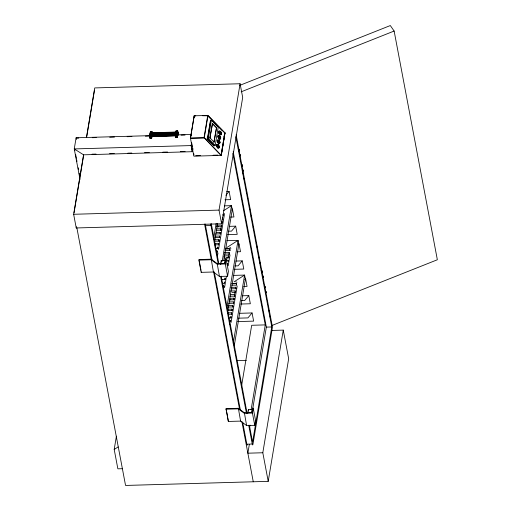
<?xml version="1.0" encoding="UTF-8"?>
<svg xmlns="http://www.w3.org/2000/svg" width="511" height="511" viewBox="0 0 511 511"><rect width="100%" height="100%" fill="white"/><g stroke="black" fill="none" stroke-linecap="round" stroke-linejoin="round"><path stroke-width="0.77" d="M149.819 136.399L149.979 135.364M149.883 136.463L149.959 135.881M150.266 134.157L150.24 133.939M150.406 133.333L150.24 133.825L150.458 132.553M150.419 133.192L150.298 132.087L151.697 132.049M177.068 135.236L177.081 135.549M177.17 134.942L177.279 133.85M171.159 133.901L177.215 133.639L177.26 133.965M177.362 133.793L177.323 134.023M177.438 133.377L177.336 133.505M151.863 133.428L177.483 132.694L177.477 133.058L177.489 132.624M177.553 132.643L177.656 131.64M150.234 138.302C147.679 135.409 152.661 134.674 151.716 138.027M218.076 148.043L216.862 146.465L216.779 145.124M218.593 143.425L217.316 140.653M220.324 134.54L219.104 132.969L218.951 131.57M219.481 142.869L219.494 142.543M217.961 136.769C218.095 137.05 219.839 140.282 220.235 138.085M150.451 133.045L151.543 132.988M177.151 134.795L177.208 134.642M177.47 133.218L177.4 133.486M217.935 248.41L217.743 246.973L217.884 248.55L215.546 248.474M218.389 243.332L218.453 244.897L218.389 243.332L215.169 243.415M218.964 239.678L219.066 241.249L218.995 239.691L214.179 239.819M219.602 236.044L219.704 237.615L219.602 236.044L215.585 236.152M220.215 232.396L220.279 233.961L220.215 232.396L216.191 232.505M220.784 228.749L220.924 230.327L220.822 228.756L216.798 228.858M224.495 283.12C223.875 279.568 225.364 285.151 222.905 283.171M225.102 279.479L224.949 278.048L225.051 279.619L221.915 279.568M223.914 257.889C230.895 259.703 230.237 254.018 223.78 256.305M229.171 252.523L229.305 254.101L229.203 252.536L224.386 252.664M229.809 248.889L229.912 250.46L229.809 248.889L225.792 248.998M231.055 317.842L230.863 316.405L231.004 317.983L228.666 317.906M231.47 312.758L231.611 314.335L231.509 312.764L227.491 312.873M232.083 309.11L232.179 310.682L232.115 309.123L227.299 309.251M232.69 305.469L232.824 307.047L232.722 305.476L227.906 305.604M235.156 290.893L235.22 292.458L235.156 290.893L230.34 291.027M235.731 287.239L235.865 288.824L235.731 287.239L230.946 287.38M236.529 285.036L236.338 283.599L236.472 285.176L231.745 285.17M150.445 133.103L150.323 133.448M177.24 134.604L177.266 134.054M177.573 132.081L177.585 132.528M150.042 135.651L76.113 137.778L74.255 148.925L80.023 179.425M86.474 137.37L94.72 87.924L240.1 83.747L242.687 97.429L221.614 223.786L76.235 227.963L73.648 214.281L83.6 154.635M74.038 212.832L83.606 155.44M86.755 136.571L94.49 90.192M76.235 227.963L76.446 226.724M151.678 135.198L151.671 138.264C147.973 140.244 150.017 130.401 150.86 131.908M149.755 137.133L150.604 131.646M150.023 136.009L150.208 137.12L150.023 136.009L175.503 135.274L175.42 134.629L177.049 134.585L177.464 136.788M150.796 132.279L150.732 131.723M149.915 137.101L151.199 137.063M150.042 138.309L150.151 137.6M150.343 137.612L150.483 137.836M150.956 135.977L150.93 137.101L150.956 135.977L151.052 136.488M151.55 132.253L151.997 131.608L152.157 132.432M151.007 136.348L151.767 131.614M151.997 131.608L151.23 136.258L151.403 138.123M151.179 138.104L150.464 138.123C152.316 138.079 149.257 138.494 150.253 136.871M149.742 137.108L151.384 137.089L151.978 132.406M151.384 137.089L151.454 136.648L149.806 136.661M151.492 137.97L151.786 136.169M122.614 468.689L117.862 468.823L114.196 449.425L116.406 436.177M176.64 131.704L176.046 130.886C176.129 132.579 173.529 138.494 177.349 137.497L178.058 133.25L177.675 130.842L177.285 131.123L177.394 131.678L177.834 131.666L177.061 136.322L175.42 136.341L176.295 130.963M176.87 137.28L176.142 137.433L175.701 135.243L175.886 136.354M176.474 131.512L176.41 130.963M175.592 136.335L176.915 136.181M175.912 136.207L175.912 137.542L175.618 136.188L177.323 136.258L177.381 135.913L175.484 135.894L175.337 135.102M175.72 137.542L175.829 136.833M175.976 137.235L176.033 136.891L176.48 137.223M176.142 137.433L176.11 137.076L176.857 137.338M176.576 135.587L177.445 130.848L176.608 136.335L176.634 135.217L176.729 135.728L175.445 135.696L175.414 134.636M177.643 132.343L177.675 130.842M177.349 137.497L176.978 135.057L175.586 135.179M177.164 136.098L177.24 136.692M177.464 135.402L177.266 135.524M175.714 136.974L177.228 136.859L176.665 137.216M177.687 133.984L177.63 134.495M177.228 136.859L177.004 137.044M177.573 134.84L177.573 133.639M177.879 133.314L177.854 132.707M177.649 135.734L178.039 135.019L177.553 133.741M190.437 138.079L194.154 115.78L207.996 115.486L224.981 132.879L221.301 155.382L193.854 156.168L190.437 138.079L204.279 137.785L221.301 155.382M191.171 135.741L191.433 134.169M191.599 142.595L191.171 145.584L192.257 151.307L192.768 148.228M192.264 151.697L191.108 145.571L74.255 148.925L83.568 154.82L192.264 151.697L192.513 150.208M204.023 137.689L207.741 115.39M221.289 153.849L221.033 155.389L204.093 137.702M207.753 115.78L202.497 115.742M204.279 137.785L207.996 115.486M207.389 138.864L210.417 120.711L211.388 120.219L218.229 127.207L215.201 145.367L214.23 145.852L207.389 138.864L208.36 138.372L211.388 120.219M210.634 120.602L207.607 138.756L214.448 145.744M212.474 123.502L209.912 138.021L212.474 123.502L216.53 127.641L213.968 142.16L216.53 127.641M218.446 133.211L218.708 131.666M198.888 260.099L198.983 259.543L211.209 259.192L217.226 263.644L224.565 263.433L225.274 259.16L226.092 259.134L228.411 271.386L227.599 276.215L219.449 276.451L213.432 271.999L201.2 272.35L198.888 260.099L211.113 259.748L217.137 264.2L225.287 263.963L226.092 259.134M201.2 272.35L201.296 271.795M223.505 140.123L223.767 138.551M224.029 136.986L224.291 135.421M224.68 133.071L225.019 133.084M221.544 152.316L221.8 150.777M222.055 149.238L222.311 147.698M222.572 146.165L222.828 144.626M223.083 143.086L223.339 141.547M223.594 140.014L223.85 138.475M224.105 136.935L224.367 135.396M221.206 155.076L224.929 132.777M221.263 155.178L224.981 132.879M213.815 237.5L216.166 223.403M221.614 223.786L219.034 210.104L240.1 83.747M211.209 259.192L213.432 271.999L213.521 271.443M214.326 243.147L217.59 223.569M220.809 229.062L221.18 226.878M217.373 256.656L217.98 253.015M218.587 249.368L224.361 214.741L224.188 213.349M217.226 263.644L219.449 276.451M220.605 264.161L221.225 260.444L225.3 260.329L225.274 259.16M220.822 264.142L221.033 262.878M222.202 261.249L231.477 205.652L224.303 205.856M223.761 260.636L232.25 209.734L231.477 205.652L223.575 210.704M224.802 263.299L225.051 261.811M228.347 257.946L228.954 254.299M224.54 287.725L226.367 276.79M228.187 265.854L230.007 254.925M226.801 307.711L238.037 240.368L226.878 240.687M227.708 311.014L238.803 244.45L238.037 240.368L226.846 247.522M234.294 296.31L234.907 292.662M231.1 322.441L237.181 285.994M233.233 343.213L244.597 275.084L233.438 275.403M234.268 345.73L245.363 279.166L244.597 275.084L234.064 281.817M226.041 409.202L226.13 408.647L238.362 408.295L244.379 412.741L251.719 412.53L252.428 408.257L253.245 408.238L255.557 420.489L254.753 425.318L246.602 425.554L240.585 421.102L228.353 421.454L226.041 409.202L238.267 408.851L244.284 413.303L252.44 413.067L253.245 408.238M228.353 421.454L226.852 412.473M241.594 385.741L251.68 325.283L265.266 324.894L232.837 153.268M238.362 408.295L240.585 421.102L240.675 420.547M244.379 412.741L246.602 425.554M247.758 413.265L248.378 409.547L252.453 409.432M251.125 409.688L265.266 324.894M251.955 412.403L252.428 408.257M249.617 427.439L250.007 425.088M252.626 409.413L266.346 327.123L233.201 151.69M249.311 444.544L247.867 453.193L262.814 452.759L283.26 330.119L271.462 330.457M235.82 136.654L271.782 326.963L252.568 442.168L249.464 425.727M76.848 227.714L125.553 485.45L268.211 481.349L288.664 358.709L283.26 330.119M234.511 294.534L234.651 296.112L234.549 294.54L230.531 294.649M177.489 132.7L175.196 132.873M221.429 225.108L221.531 226.68L221.429 225.108L216.613 225.236M228.558 256.171L228.698 257.748M233.904 298.175L234.038 299.759L233.942 298.188L229.918 298.29M233.329 301.829L233.431 303.4L233.329 301.829L229.311 301.937M225.888 195.298L229.12 191.446L230.665 199.616L224.993 199.782M227.574 234.613L237.225 234.332L235.68 226.162L231.528 231.113L228.34 231.202M234.134 269.329L243.785 269.048L242.24 260.878L238.088 265.829L234.9 265.918M240.694 304.039L250.345 303.764L248.8 295.594L244.648 300.545L241.46 300.634M237.602 321.585L253.622 321.125L252.083 312.956L247.924 317.899L238.369 318.174M231.643 210.123L232.25 209.734M238.203 244.839L238.803 244.45M244.763 279.555L245.363 279.166M114.196 449.425L118.137 446.94M219.391 131.538L219.871 131.57M218.203 136.028L218.063 136.194M218.906 136.137L219.391 136.258M219.577 139.005L220.139 138.66M218.433 140.832L218.382 140.487M217.52 147.526L217.788 147.756M151.793 136.207L151.735 136.552M239.55 85.458L390.315 25.55L394.134 31.043L437.352 259.76L271.801 325.545M241.154 91.833L394.134 31.043M195.707 115.94L194.193 115.984L190.475 138.283L204.061 137.893M150.668 132.094L151.927 132.042L152.08 132.866M176.346 131.333L177.604 131.276L178.02 133.486L177.63 131.793L177.247 135.632M177.387 131.365L175.976 131.327L176.091 131.915M151.62 132.521L151.965 133.103L156.641 132.943M177.528 131.749L175.899 131.793L175.695 134.278L175.58 133.684M151.633 132.598L150.47 132.636L150.368 131.653M151.978 132.739L176.046 132.049M150.375 133.026L150.253 133.626M151.16 132.988L177.451 132.221L176.966 135.057L177.394 137.267L175.752 137.306M158.972 132.879L165.181 132.7M168.285 132.611L174.5 132.432M151.901 133.199L175.969 132.509M151.167 133.333L155.05 133.218M158.934 133.109L165.142 132.93M166.695 132.886L172.903 132.707M151.128 133.563L155.012 133.448M157.337 133.384L162.773 133.23M166.656 133.116L172.865 132.937M151.824 133.658L175.893 132.969M151.869 133.773L153.421 133.729M156.526 133.639L162.734 133.46M165.066 133.39L171.274 133.211M174.385 133.122L177.458 132.949M151.786 133.888L175.854 133.199M151.831 134.003L153.383 133.959M155.708 133.888L161.144 133.735M165.027 133.62L171.236 133.441M172.788 133.397L175.899 133.307M151.748 134.118L175.816 133.428M154.897 134.144L161.106 133.965M163.437 133.895L169.646 133.716M172.75 133.626L175.861 133.537M151.71 134.348L175.829 133.761M153.306 134.419L159.515 134.24M163.399 134.125L169.607 133.946M151.671 134.578L175.739 133.888M153.268 134.649L159.477 134.47M161.808 134.399L167.244 134.246M171.121 134.138L175.784 134.003M151.626 134.808L175.739 134.15M151.678 134.923L157.886 134.744M160.991 134.655L167.206 134.476M169.531 134.412L177.132 134.112L177.24 134.706M175.663 134.348L151.588 135.038C151.991 134.035 149.397 134.112 150.017 135.045M151.639 135.153L157.848 134.974M159.4 134.93L165.609 134.751M169.492 134.642L175.707 134.463M151.55 135.274L175.663 134.706M149.972 135.389L149.959 136.38M151.601 135.383L155.478 135.274M159.362 135.16L165.57 134.981M167.902 134.917L173.338 134.757M151.563 135.613L155.44 135.504M157.771 135.434L163.98 135.255M167.084 135.166L173.299 134.987M177.86 134.853L191.376 134.463M151.473 135.734L175.58 135.096M151.518 135.843L153.849 135.779M157.733 135.664L163.942 135.485M165.494 135.441L171.709 135.262M76.395 138.162L78.777 138.091M92.255 137.702L96.221 137.587M109.705 137.204L114.464 137.063M127.15 136.699L131.908 136.565M145.392 136.175L149.353 136.06M181.073 135.153L185.039 135.038M151.48 136.073L153.811 136.009M156.142 135.939L161.578 135.785M163.13 135.741L171.67 135.492M173.995 135.428L175.554 135.383M150.624 136.213L175.522 135.619M150.668 136.328L161.54 136.015M163.092 135.971L175.637 135.613M149.825 136.488L151.403 136.411M150.63 136.558L177.413 135.785M150.272 136.75L150.988 136.731M149.94 136.948L151.237 136.942L151.505 138.27M177.323 136.258L176.634 136.188L176.863 137.414M175.739 136.827C177.343 135.907 177.381 139.056 176.902 136.15M92.037 154.181L96.011 154.073M109.533 153.683L114.304 153.543M127.827 153.153L131.806 153.044M144.53 152.674L149.301 152.54M162.824 152.15L167.595 152.016M180.326 151.646L185.097 151.512M195.707 155.727L200.453 155.593M213.113 155.229L217.858 155.089M226.731 191.516L229.12 191.446M73.648 214.281L219.034 210.104M230.55 217.073L233.942 216.977L232.403 208.807M205.365 224.054A2.715 0.479 88.4 0 0 205.537 225.683L210.973 225.523L218.223 263.9M216.805 226.673L218.395 226.629M229.298 226.347L235.68 226.162M216.747 226.82L221.531 226.68M216.198 230.32L220.976 230.186M215.585 233.968L220.369 233.827M214.978 237.609L219.762 237.474M214.371 241.256L219.155 241.115M214.563 244.878L218.542 244.763M225.856 248.704L229.043 248.614M225.185 250.454L229.969 250.32M237.11 251.789L240.502 251.693L238.963 243.523M224.578 254.101L229.356 253.961M226.36 257.678L228.749 257.608M235.858 261.064L242.24 260.878M232.416 283.42L235.603 283.33M231.553 283.733L236.338 283.599M243.67 286.505L247.062 286.409L245.523 278.24M231.138 288.817L235.916 288.683M232.122 292.42L235.309 292.324M242.418 295.78L248.8 295.594M229.867 296.246L234.651 296.112M229.311 299.753L230.908 299.708M229.26 299.893L234.038 299.759M228.704 303.4L232.69 303.285M228.098 307.041L232.882 306.907M227.491 310.688L232.269 310.547M239.314 313.32L252.083 312.956M228.474 314.284L231.662 314.195M266.346 327.123L271.782 326.963M236.791 360.619L246.321 360.344M242.68 422.258L246.826 444.187L252.262 444.027A2.715 0.479 88.4 0 0 252.958 444.212L272.165 329.007A2.715 0.479 88.4 0 0 272.088 325.105L236.133 134.795M235.737 281.759L236.957 282.296M229.931 247.241L230.883 248.435M208.878 116.706L224.163 132.33M208.846 116.891L216.492 124.703M219.219 127.495L221.946 130.286M212.321 123.579L216.377 127.718M210.066 137.944L214.122 142.084M208.36 138.372L215.201 145.367M206.961 138.647L212.812 144.626M218.906 141.023L219.13 141.387M229.688 323.699L229.822 324.21M149.953 136.98L150.202 138.264L149.959 136.852M236.286 137.561L236.58 139.126M237.321 143.042L237.615 144.607M242.942 172.807L243.242 174.372M243.977 178.288L244.277 179.853M246.494 191.606L246.794 193.171M247.535 197.086L247.829 198.651M249.604 208.054L249.898 209.619M251.086 215.885L251.38 217.45M253.156 226.852L253.45 228.417M256.267 243.3L257.001 247.215M258.777 256.618L259.077 258.183M259.818 262.098L260.112 263.663M268.99 310.662L269.291 312.227M270.025 316.143L270.325 317.708M262.814 452.759L268.211 481.349M225.287 263.963L227.599 276.215M252.44 413.067L254.753 425.318M194.154 115.78L194.487 117.536M221.225 260.444L221.499 261.913M248.378 409.547L248.653 411.016M211.279 223.665L218.829 263.606M221.199 276.138L247.094 413.195M220.592 276.432L246.487 413.488M248.71 425.235L252.262 444.027M191.651 142.703L192.379 146.548M192.666 148.081L192.96 149.621M193.688 153.466L193.976 155.005M205.537 225.683L212.052 260.137M214.269 271.89L240.311 409.726M204.566 224.042L211.375 260.08M213.598 271.833L239.646 409.707M241.869 421.46L253.264 481.777M177.668 132.547L177.937 133.959M177.592 133.02L177.866 134.425M177.917 135.722L177.381 134.323L177.63 135.843M177.272 134.904L177.541 136.316M176.046 130.886L176.206 131.717M175.822 132.266L175.931 132.86M175.503 134.157L175.612 134.751L151.512 135.504L151.454 134.872L149.819 134.923L149.934 135.517L151.371 135.351L151.48 135.945M199.271 261.076L201.008 270.262M226.13 408.647L226.565 410.94M151.607 132.068L151.748 132.815M151.773 132.981L151.882 133.575M151.595 135.671L151.863 137.082M151.518 136.143L151.786 137.555M150.969 136.852L151.186 138.174M76.113 137.778L76.414 139.343M74.6 148.937L74.893 150.502M75.634 154.424L76.375 158.346M76.676 159.917L76.969 161.482M78.157 167.755L78.451 169.326M79.192 173.242L79.486 174.813M247.426 444.794A2.715 0.479 88.4 0 1 246.826 444.187M210.973 225.523A2.715 0.479 88.4 0 1 210.8 223.901M238.183 148.88A2.191 1.444 -10.7 0 1 238.739 151.32M240.049 154.354A2.191 1.444 -10.7 0 1 240.1 156.123M242.961 169.735A2.191 1.444 -10.7 0 1 243.006 171.504M242.003 164.689A2.191 1.444 -10.7 0 1 242.054 166.458M261.14 270.383A2.191 1.444 -10.7 0 1 261.696 272.823M263.012 275.857A2.191 1.444 -10.7 0 1 263.056 277.626M261.364 271.169A1.316 0.869 -10.7 0 1 261.632 271.558M265.918 291.238A2.191 1.444 -10.7 0 1 265.963 293.007M264.966 286.192A2.191 1.444 -10.7 0 1 265.011 287.961M242.291 164.964A2.191 1.444 -10.7 0 1 242.048 166.439M219.794 136.296A2.204 1.067 63.3 0 0 217.858 135.996A2.204 1.067 63.3 0 0 219.321 139.164A2.204 1.067 63.3 0 0 220.503 137.829A1.514 0.728 63.3 0 1 219.57 138.353A1.514 0.728 63.3 0 1 218.638 136.335A1.514 0.728 63.3 0 1 219.749 136.169M220.094 136.782A2.204 1.067 63.3 0 1 220.337 137.299M220.548 137.529A1.654 0.798 63.3 0 1 219.749 138.59A1.654 0.798 63.3 0 1 218.548 136.36A1.654 0.798 63.3 0 1 219.762 136.073M220.017 136.38A1.654 0.798 63.3 0 1 220.426 137.133M219.979 136.45A1.514 0.728 63.3 0 1 220.35 137.14M219.015 146.746A2.204 1.067 63.3 0 1 217.712 147.992A2.204 1.067 63.3 0 1 216.434 144.677A2.204 1.067 63.3 0 1 218.612 145.699M218.976 146.421A1.514 0.728 63.3 0 1 217.999 147.2A1.514 0.728 63.3 0 1 217.277 144.869A1.514 0.728 63.3 0 1 218.861 146.057M219.596 141.758A2.204 1.067 63.3 0 1 218.695 143.7A2.204 1.067 63.3 0 1 217.137 140.327A2.204 1.067 63.3 0 1 219.353 141.24M218.516 140.295A1.514 0.728 63.3 0 1 219.768 142.499A1.514 0.728 63.3 0 1 218.357 142.282A1.514 0.728 63.3 0 1 218.299 140.257M221.084 132.841A2.204 1.067 63.3 0 1 220.413 134.891A2.204 1.067 63.3 0 1 218.58 131.966A2.204 1.067 63.3 0 1 220.196 131.429M220.541 131.838A2.204 1.067 63.3 0 1 220.841 132.317M220.988 132.279A1.654 0.798 63.3 0 1 220.752 134.233A1.654 0.798 63.3 0 1 219.289 131.902A1.654 0.798 63.3 0 1 220.765 131.921M220.931 132.323A1.514 0.728 63.3 0 1 220.854 134.118A1.514 0.728 63.3 0 1 219.436 132.419A1.514 0.728 63.3 0 1 220.247 131.499M220.49 131.71A1.514 0.728 63.3 0 1 220.726 131.991M207.217 137.689A0.722 0.351 63.3 0 1 207.21 137.97M217.066 250.895L217.277 252.191L217.066 250.895M221.934 221.736L222.138 223.032L221.934 221.736M222.541 218.095L222.745 219.391L222.541 218.095M223.147 214.448L223.352 215.744L223.147 214.448M223.626 285.611L223.831 286.907L223.626 285.611M227.274 263.74L227.478 265.037L227.274 263.74M227.88 260.099L228.091 261.396L227.88 260.099M230.186 320.327L230.391 321.623L230.186 320.327M150.062 137.593L151.345 137.555L150.062 137.593M218.919 136.443A1.45 0.696 63.3 0 0 220.33 138.398A1.45 0.696 63.3 0 0 220.203 136.36A1.45 0.696 63.3 0 0 218.919 136.443M217.06 145.392A1.654 0.798 63.3 0 0 218.676 147.628A1.654 0.798 63.3 0 0 218.529 145.296A1.654 0.798 63.3 0 0 217.06 145.392M217.43 145.36A1.45 0.696 63.3 0 0 218.842 147.315A1.45 0.696 63.3 0 0 218.714 145.277A1.45 0.696 63.3 0 0 217.43 145.36M217.807 140.934A1.654 0.798 63.3 0 0 219.417 143.169A1.654 0.798 63.3 0 0 219.276 140.838A1.654 0.798 63.3 0 0 217.807 140.934M218.171 140.902A1.45 0.696 63.3 0 0 219.589 142.856A1.45 0.696 63.3 0 0 219.462 140.819A1.45 0.696 63.3 0 0 218.171 140.902M219.66 131.985A1.45 0.696 63.3 0 0 221.071 133.939A1.45 0.696 63.3 0 0 220.95 131.902A1.45 0.696 63.3 0 0 219.66 131.985"/></g></svg>
